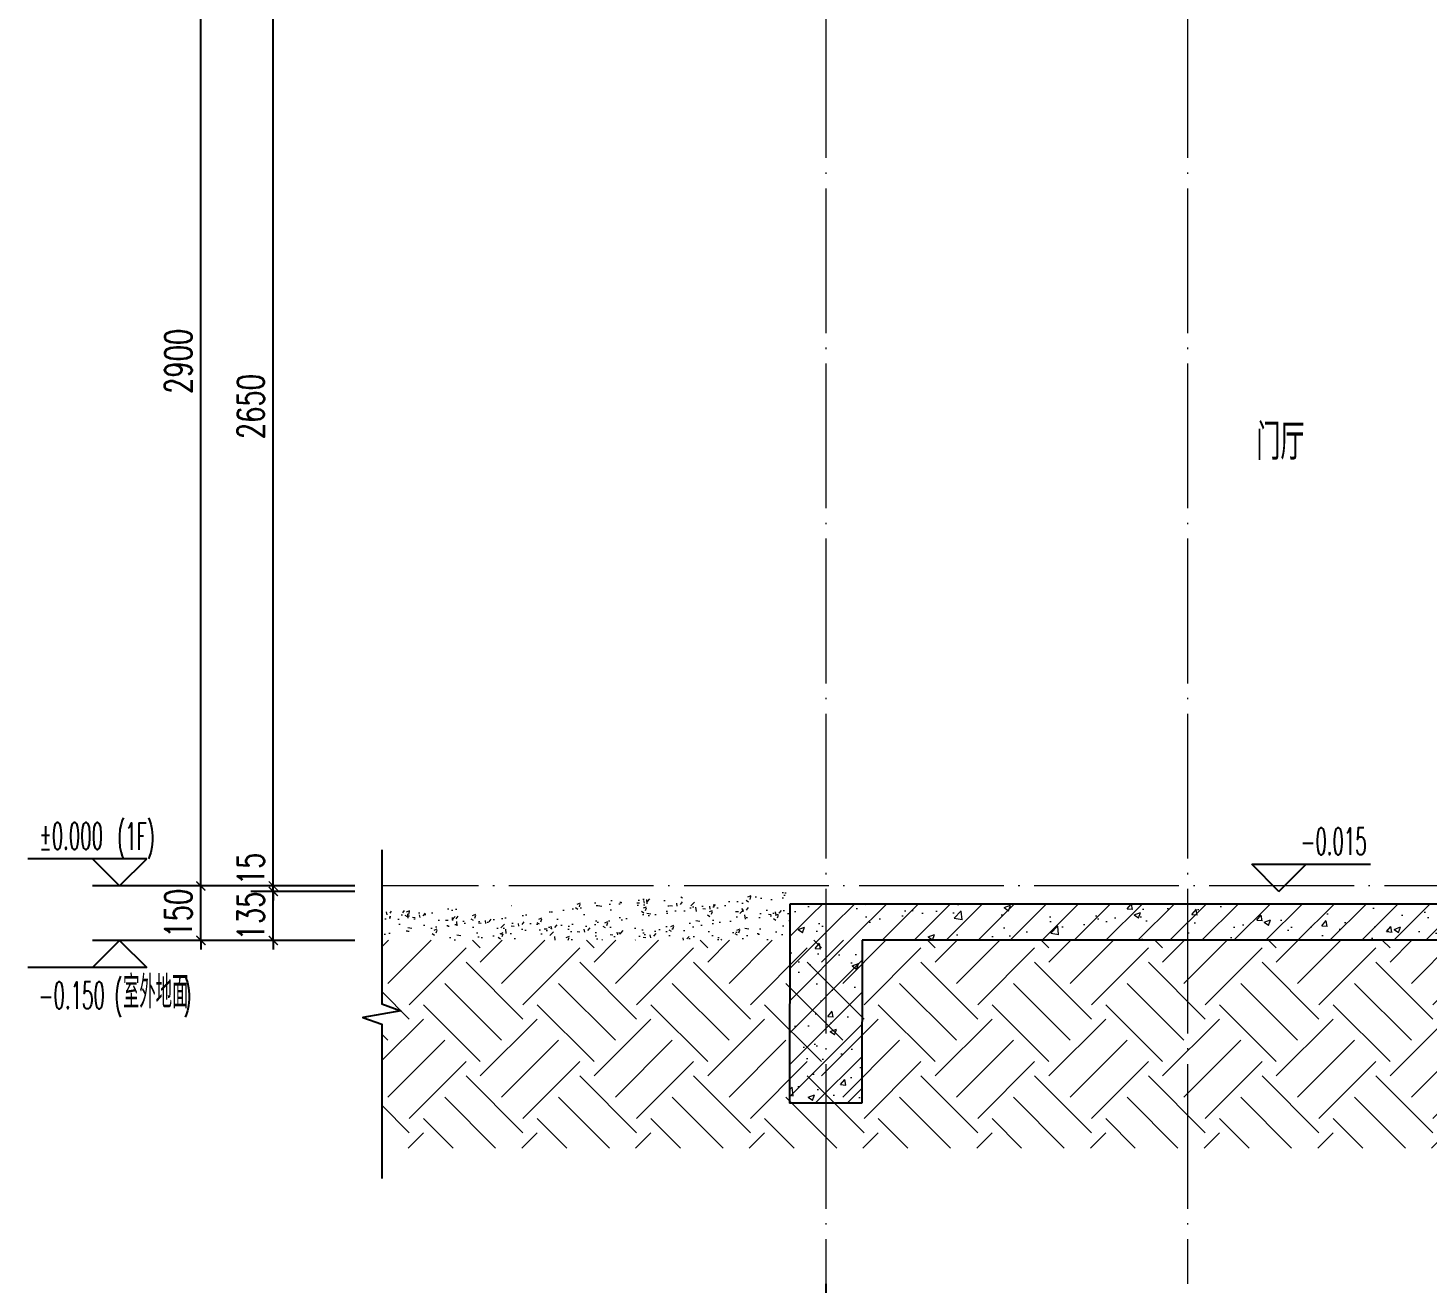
# Model space of a CAD drawing. Extents: x -1307975 to -76406, y -96289 to 379359.
# Drawn here: x -521493 to -517624, y 257081 to 260552 of the extents above; entities that cross this region are included whole.
import ezdxf

# ---------------------------------------------------------------- set-up
doc = ezdxf.new("R2010")
doc.units = 0
doc.header["$LTSCALE"] = 1000
doc.linetypes.add('DOTE', pattern=[2.42, 2, -0.2, 0.02, -0.2])
doc.layers.get('0').update_dxf_attribs({"linetype": 'CONTINUOUS'})
doc.layers.get('DEFPOINTS').update_dxf_attribs({"linetype": 'CONTINUOUS'})
for name, color, linetype in [('AXIS', 3, 'CONTINUOUS'), ('DIM_ELEV', 3, 'CONTINUOUS'), ('DIM_SYMB', 3, 'CONTINUOUS'), ('PUB_DIM', 3, 'CONTINUOUS'), ('PUB_TEXT', 2, 'CONTINUOUS'), ('WALL', 5, 'CONTINUOUS')]:
    doc.layers.add(name, color=color, linetype=linetype)
for name, color, linetype, lineweight in [('DOTE', 19, 'DOTE', 9), ('PUB_HATCH', 8, 'CONTINUOUS', 9), ('填充', 251, 'CONTINUOUS', 5)]:
    doc.layers.add(name, color=color, linetype=linetype, lineweight=lineweight)
doc.styles.add('_TCH_DIM', font='SIMPLEX.shx', dxfattribs={"width": 0.7, "bigfont": 'GBCBIG.shx'})
doc.styles.add('_TCH_DIM_T3', font='SIMPLEX', dxfattribs={"width": 0.705882, "bigfont": 'GBCBIG'})
doc.styles.add('TSSD_REIN', font='tssdeng.shx', dxfattribs={"width": 0.7, "height": 300, "bigfont": 'tssdchn.shx'})
doc.dimstyles.new('_TCH_ARCH&&25', dxfattribs={"dimtxt": 74.375, "dimasz": 25, "dimexe": 62.5, "dimexo": 75, "dimgap": 25, "dimtad": 1, "dimdec": 0, "dimzin": 0, "dimdsep": 46, "dimtxsty": '_TCH_DIM_T3', "dimblk": 'ARCHTICK', "dimcen": 0.09, "dimclrt": 7, "dimazin": 0, "dimtfac": 1, "dimtdec": 0, "dimtix": 1, "dimtmove": 2, "dimatfit": 3, "dimldrblk": 'ARCHTICK', "dimfxl": 1, "dimtolj": 1, "dimtzin": 0, "dimarcsym": 0})
pattern_1 = [(45, (-1182008.505, 426623.756), (-44.194174, 44.194174), []), (50, (-1182008.5, 426623.76), (179.315046, -15.688034), [18.75, -206.25]), (355, (-1182008.5, 426623.76), (-34.687833, 188.048033), [15, -165]), (100.4514, (-1181993.56, 426622.45), (144.627345, 172.359886), [15.935047, -175.28553]), (46.1842, (-1182008.5, 426673.76), (266.81026, -41.379754), [28.125, -309.375]), (96.6356, (-1181986.27, 426670.3), (233.66568, 243.52947), [23.90257, -262.92825]), (351.1842, (-1182008.5, 426673.76), (233.66549, 243.52965), [22.5, -247.5]), (21, (-1181983.5, 426661.26), (149.226763, -100.654723), [18.75, -206.25]), (326, (-1181983.5, 426661.26), (60.828833, 181.28751), [15, -165]), (71.4514, (-1181971.07, 426652.87), (210.055657, 80.632624), [15.935047, -175.28553]), (37.5, (-1182008.505, 426623.756), (3.039964, 83.2234635), [0, -163, 0, -167.5, 0, -165.625]), (7.5, (-1182008.505, 426623.76), (65.767384, 98.602928), [0, -95.5, 0, -159.25, 0, -63.125]), (327.5, (-1182064.255, 426623.756), (133.455609, -5.638718), [0, -62.5, 0, -195, 0, -258.75]), (317.5, (-1182089.25, 426623.76), (145.796542, 25.026246), [0, -81.25, 0, -129.5, 0, -183.75])]

# ---------------------------------------------------------------- blocks, each defined once
blk = doc.blocks.new('_ArchTick')
at = {"color": 0, "linetype": 'ByBlock', "const_width": 0.15}
blk.add_lwpolyline([(-0.5, -0.5), (0.5, 0.5)], dxfattribs=at)
blk = doc.blocks.new('*D2691')
at = {"layer": 'DEFPOINTS', "color": 0, "transparency": 16777216}
for p in [(-520815.2, 258165.5), (-520515.2, 258165.5), (-520515.2, 258030.3)]:
    blk.add_point(p, dxfattribs=at)
at = {"layer": 'PUB_DIM', "color": 0, "lineweight": -2, "transparency": 16777216}
for p, q in [((-520815.2, 258165.5), (-520815.2, 258190.5)), ((-520590.2, 258165.5), (-520877.7, 258165.5)), ((-520815.2, 258030.3), (-520815.2, 258165.5)), ((-520590.2, 258030.3), (-520877.7, 258030.3)), ((-520815.2, 258030.3), (-520815.2, 258005.3))]:
    blk.add_line(p, q, dxfattribs=at)
at = {"layer": 'PUB_DIM', "color": 0, "lineweight": -2, "transparency": 16777216, "xscale": 25, "yscale": 25, "zscale": 25}
for p, rotation in [((-520815.2, 258165.5), 270), ((-520815.2, 258030.3), 90)]:
    blk.add_blockref('_ArchTick', p, dxfattribs=dict(at, rotation=rotation))
at = {"layer": 'PUB_DIM', "color": 7, "transparency": 16777216, "insert": (-520877.4, 258097.9), "char_height": 74.38, "attachment_point": 5, "rotation": 90, "style": '_TCH_DIM_T3'}
blk.add_mtext('\\A1;135', dxfattribs=at)
blk = doc.blocks.new('*D2692')
at = {"layer": 'DEFPOINTS', "color": 0, "transparency": 16777216}
for p in [(-520815.2, 258180.7), (-520515.2, 258180.7), (-520515.2, 258165.5)]:
    blk.add_point(p, dxfattribs=at)
at = {"layer": 'PUB_DIM', "color": 0, "lineweight": -2, "transparency": 16777216}
for p, q in [((-520815.2, 258180.7), (-520815.2, 258205.7)), ((-520590.2, 258180.7), (-520877.7, 258180.7)), ((-520590.2, 258165.5), (-520877.7, 258165.5)), ((-520815.2, 258165.5), (-520815.2, 258180.7)), ((-520815.2, 258165.5), (-520815.2, 258140.5))]:
    blk.add_line(p, q, dxfattribs=at)
at = {"layer": 'PUB_DIM', "color": 0, "lineweight": -2, "transparency": 16777216, "xscale": 25, "yscale": 25, "zscale": 25}
for p, rotation in [((-520815.2, 258180.7), 270), ((-520815.2, 258165.5), 90)]:
    blk.add_blockref('_ArchTick', p, dxfattribs=dict(at, rotation=rotation))
at = {"layer": 'PUB_DIM', "color": 7, "transparency": 16777216, "insert": (-520877.4, 258228.1), "char_height": 74.38, "attachment_point": 5, "rotation": 90, "style": '_TCH_DIM_T3'}
blk.add_mtext('\\A1;15', dxfattribs=at)
blk = doc.blocks.new('*D2693')
at = {"layer": 'DEFPOINTS', "color": 0, "transparency": 16777216}
for p in [(-520815.2, 260830.7), (-520515.2, 260830.7), (-520515.2, 258180.7)]:
    blk.add_point(p, dxfattribs=at)
at = {"layer": 'PUB_DIM', "color": 0, "lineweight": -2, "transparency": 16777216}
for p, q in [((-520590.2, 260830.7), (-520877.7, 260830.7)), ((-520815.2, 258180.7), (-520815.2, 260830.7)), ((-520590.2, 258180.7), (-520877.7, 258180.7))]:
    blk.add_line(p, q, dxfattribs=at)
at = {"layer": 'PUB_DIM', "color": 0, "lineweight": -2, "transparency": 16777216, "xscale": 25, "yscale": 25, "zscale": 25}
for p, rotation in [((-520815.2, 260830.7), 90), ((-520815.2, 258180.7), 270)]:
    blk.add_blockref('_ArchTick', p, dxfattribs=dict(at, rotation=rotation))
at = {"layer": 'PUB_DIM', "color": 7, "transparency": 16777216, "insert": (-520877.4, 259505.7), "char_height": 74.38, "attachment_point": 5, "rotation": 90, "style": '_TCH_DIM_T3'}
blk.add_mtext('\\A1;2650', dxfattribs=at)
blk = doc.blocks.new('*D2710')
at = {"layer": 'DEFPOINTS', "color": 0, "transparency": 16777216}
for p in [(-521015.2, 258180.7), (-520515.2, 258180.7), (-520515.2, 258030.3)]:
    blk.add_point(p, dxfattribs=at)
at = {"layer": 'PUB_DIM', "color": 0, "lineweight": -2, "transparency": 16777216}
for p, q in [((-521015.2, 258180.7), (-521015.2, 258205.7)), ((-520590.2, 258180.7), (-521077.7, 258180.7)), ((-521015.2, 258030.3), (-521015.2, 258180.7)), ((-520590.2, 258030.3), (-521077.7, 258030.3)), ((-521015.2, 258030.3), (-521015.2, 258005.3))]:
    blk.add_line(p, q, dxfattribs=at)
at = {"layer": 'PUB_DIM', "color": 0, "lineweight": -2, "transparency": 16777216, "xscale": 25, "yscale": 25, "zscale": 25}
for p, rotation in [((-521015.2, 258180.7), 270), ((-521015.2, 258030.3), 90)]:
    blk.add_blockref('_ArchTick', p, dxfattribs=dict(at, rotation=rotation))
at = {"layer": 'PUB_DIM', "color": 7, "transparency": 16777216, "insert": (-521077.4, 258105.5), "char_height": 74.38, "attachment_point": 5, "rotation": 90, "style": '_TCH_DIM_T3'}
blk.add_mtext('\\A1;150', dxfattribs=at)
blk = doc.blocks.new('*D2711')
at = {"layer": 'DEFPOINTS', "color": 0, "transparency": 16777216}
for p in [(-521015.2, 261080.7), (-520515.2, 261080.7), (-520515.2, 258180.7)]:
    blk.add_point(p, dxfattribs=at)
at = {"layer": 'PUB_DIM', "color": 0, "lineweight": -2, "transparency": 16777216}
for p, q in [((-520590.2, 261080.7), (-521077.7, 261080.7)), ((-521015.2, 258180.7), (-521015.2, 261080.7)), ((-520590.2, 258180.7), (-521077.7, 258180.7))]:
    blk.add_line(p, q, dxfattribs=at)
at = {"layer": 'PUB_DIM', "color": 0, "lineweight": -2, "transparency": 16777216, "xscale": 25, "yscale": 25, "zscale": 25}
for p, rotation in [((-521015.2, 261080.7), 90), ((-521015.2, 258180.7), 270)]:
    blk.add_blockref('_ArchTick', p, dxfattribs=dict(at, rotation=rotation))
at = {"layer": 'PUB_DIM', "color": 7, "transparency": 16777216, "insert": (-521077.4, 259630.7), "char_height": 74.38, "attachment_point": 5, "rotation": 90, "style": '_TCH_DIM_T3'}
blk.add_mtext('\\A1;2900', dxfattribs=at)

msp = doc.modelspace()

# ---------------------------------------------------------------- hatches: boundary and pattern name
at = {"layer": 'PUB_HATCH'}
h = msp.add_hatch(dxfattribs=at)
h.set_pattern_fill('钢筋混凝土', color=256, scale=25, style=0)
h.set_pattern_definition(pattern_1)
h.paths.add_polyline_path([(-519187.4, 258030.72), (-519387.22, 258130.72), (-519388.2, 257580.9), (-519188.2, 257580.54)])
h = msp.add_hatch(dxfattribs=at)
h.set_pattern_fill('钢筋混凝土', color=256, scale=25, style=0)
h.set_pattern_definition(pattern_1)
h.paths.add_polyline_path([(-516788.21, 258064.06), (-516788.21, 258130.72), (-519387.22, 258130.72), (-519187.4, 258030.72), (-516888.21, 258030.72)])
at = {"layer": '填充'}
h = msp.add_hatch(dxfattribs=at)
h.set_pattern_fill('AR-CONC', color=256, scale=50, style=0)
h.set_pattern_definition([(50, (-15106986.2, -5097726.995), (91.0923345, -7.96954277), [9.525, -104.775]), (355, (-15106986.2, -5097726.995), (-17.621413, 95.52832144), [7.62, -83.82]), (100.451, (-15106978.61, -5097727.66), (73.47125083, 87.5583439), [8.095, -89.045]), (46.1842, (-15106986.2, -5097701.6), (135.53952045, -21.021164), [14.2875, -157.1625]), (96.6356, (-15106974.91, -5097703.35), (118.7021172, 123.712778), [12.1425, -133.5675]), (351.184, (-15106986.2, -5097701.6), (118.7023029, 123.7125589), [11.43, -125.73]), (21, (-15106973.5, -5097707.945), (75.8074399, -51.13275926), [9.525, -104.775]), (326, (-15106973.5, -5097707.945), (30.9010142, 92.09398306), [7.62, -83.82]), (71.4514, (-15106967.19, -5097712.21), (106.7082454, 40.96142886), [8.095, -89.045]), (37.5, (-15106986.203, -5097726.995), (1.544301625, 42.277519437), [0, -82.804, 0, -85.09, 0, -84.1375]), (7.5, (-15106986.203, -5097726.995), (33.40983126, 50.09028741), [0, -48.514, 0, -80.899, 0, -32.0675]), (327.5, (-15107014.524, -5097726.995), (67.79529758, -2.864372), [0, -31.75, 0, -99.06, 0, -131.445]), (317.5, (-15107027.224, -5097726.995), (74.0645907, 12.71324552), [0, -41.275, 0, -65.786, 0, -93.345])])
h.paths.add_polyline_path([(-520515.22, 258109.41), (-520515.22, 258031.09), (-519388.19, 258031.09), (-519388.19, 258165.52)])
h = msp.add_hatch(dxfattribs=at)
h.set_pattern_fill('EARTH', color=250, scale=70, angle=45, style=0)
h.set_pattern_definition([(45, (-1317841.53, -128433.54), (0, 314.308964), [222.25, -222.25]), (45, (-1317900.47, -128374.6), (0, 314.308964), [222.25, -222.25]), (45, (-1317959.4, -128315.67), (0, 314.308964), [222.25, -222.25]), (135, (-1317959.4, -128276.38), (-314.308964, 0), [222.25, -222.25]), (135, (-1317900.47, -128217.45), (-314.308964, 0), [222.25, -222.25]), (135, (-1317841.53, -128158.52), (-314.308964, 0), [222.25, -222.25])])
h.paths.add_polyline_path([(-520515.22, 257456.38), (-516938.2, 257456.38), (-516938.2, 257080.74), (-516438.2, 257080.74), (-516438.21, 258030.94), (-520515.22, 258030.71)])

# ---------------------------------------------------------------- linework, layer by layer
at = {"layer": 'AXIS'}
msp.add_line((-519288.24, 257080.74), (-519288.24, 256621.35), dxfattribs=at)
at = {"layer": 'DIM_ELEV'}
for p, q in [((-521165.22, 258255.72), (-521493.22, 258255.72)), ((-521240.22, 258180.72), (-521315.22, 258255.72)), ((-521240.22, 258180.72), (-521165.22, 258255.72)), ((-520815.22, 258180.72), (-521315.22, 258180.72)), ((-521240.22, 258030.25), (-521315.22, 257955.25)), ((-520815.22, 258030.25), (-521315.22, 258030.25)), ((-521240.22, 258030.25), (-521165.22, 257955.25)), ((-521165.22, 257955.25), (-521493.22, 257955.25))]:
    msp.add_line(p, q, dxfattribs=at)
at = {"layer": 'DIM_ELEV', "color": 6}
for p, q in [((-518035.74, 258165.62), (-518110.74, 258240.62)), ((-518110.74, 258240.62), (-517782.74, 258240.62)), ((-518035.74, 258165.62), (-517960.74, 258240.62))]:
    msp.add_line(p, q, dxfattribs=at)
at = {"layer": 'DIM_SYMB'}
msp.add_lwpolyline([(-520515.22, 258280.72), (-520515.22, 257854.73), (-520462.72, 257835.62), (-520567.72, 257817.11), (-520515.22, 257798.48), (-520515.22, 257372.48)], dxfattribs=at)
at = {"layer": 'DOTE', "color": 1, "linetype": 'DOTE', "ltscale": 0.2}
for p, q in [((-519288.2, 263980.72), (-519288.2, 257080.74)), ((-518288.2, 263980.72), (-518288.2, 257080.74)), ((-515408, 258180.72), (-520515.22, 258180.72))]:
    msp.add_line(p, q, dxfattribs=at)
at = {"layer": 'WALL'}
for p, q in [((-519387.22, 258130.72), (-519388.2, 257580.9)), ((-516788.21, 258130.72), (-519387.22, 258130.72)), ((-519187.4, 258030.72), (-519188.2, 257580.54)), ((-516888.21, 258030.72), (-519187.4, 258030.72)), ((-519188.2, 257580.54), (-519388.2, 257580.9))]:
    msp.add_line(p, q, dxfattribs=at)

# ---------------------------------------------------------------- texts
at = {"layer": 'PUB_TEXT'}
for s, height, style, width, p in [('门厅', 100, 'TSSD_REIN', 0.7, (-518097.99, 259358.49)), ('%%P0.000', 74.375, '_TCH_DIM', 0.494118, (-521462.22, 258281.97)), ('(1F)', 74.375, '_TCH_DIM', 0.494118, (-521246.84, 258280.75)), ('-0.150', 74.375, '_TCH_DIM', 0.494118, (-521463.62, 257841.5)), ('(', 74.38, '_TCH_DIM', 0.494118, (-521254.89, 257842.73)), ('室外地面', 89.362, '_TCH_DIM', 0.7, (-521230.39, 257842.73)), (')', 74.38, '_TCH_DIM', 0.494118, (-521063.59, 257842.73))]:
    msp.add_text(s, height=height, dxfattribs=dict(at, style=style, width=width)).set_placement(p)
at = {"layer": 'PUB_TEXT', "color": 6, "style": '_TCH_DIM', "width": 0.494118}
msp.add_text('-0.015', height=74.375, dxfattribs=at).set_placement((-517975.74, 258266.87))

# ---------------------------------------------------------------- dimensions: what is measured, and where the dimension line sits
at = {"layer": 'PUB_DIM'}
for p1, p2, distance, picture, middle in [((-520515.22, 258180.72), (-520515.22, 261080.72), 500, '*D2711', (-521077.41, 259630.72)), ((-520515.22, 258180.72), (-520515.22, 260830.73), 300, '*D2693', (-520877.41, 259505.72)), ((-520515.22, 258030.25), (-520515.22, 258180.72), 500, '*D2710', (-521077.41, 258105.49)), ((-520515.22, 258030.25), (-520515.22, 258165.53), 300, '*D2691', (-520877.41, 258097.89))]:
    dim = msp.add_aligned_dim(p1=p1, p2=p2, distance=distance, dimstyle='_TCH_ARCH&&25', dxfattribs=at)
    dim.commit()
    dim.dimension.update_dxf_attribs({"geometry": picture, "text_midpoint": middle})
dim = msp.add_linear_dim(base=(-520815.22, 258180.72), p1=(-520515.22, 258165.53), p2=(-520515.22, 258180.72), angle=90, dimstyle='_TCH_ARCH&&25', dxfattribs=at)
dim.commit()
dim.dimension.update_dxf_attribs({"geometry": '*D2692', "text_midpoint": (-520877.41, 258228.14), "dimtype": 161})

doc.saveas('drawing.dxf')
